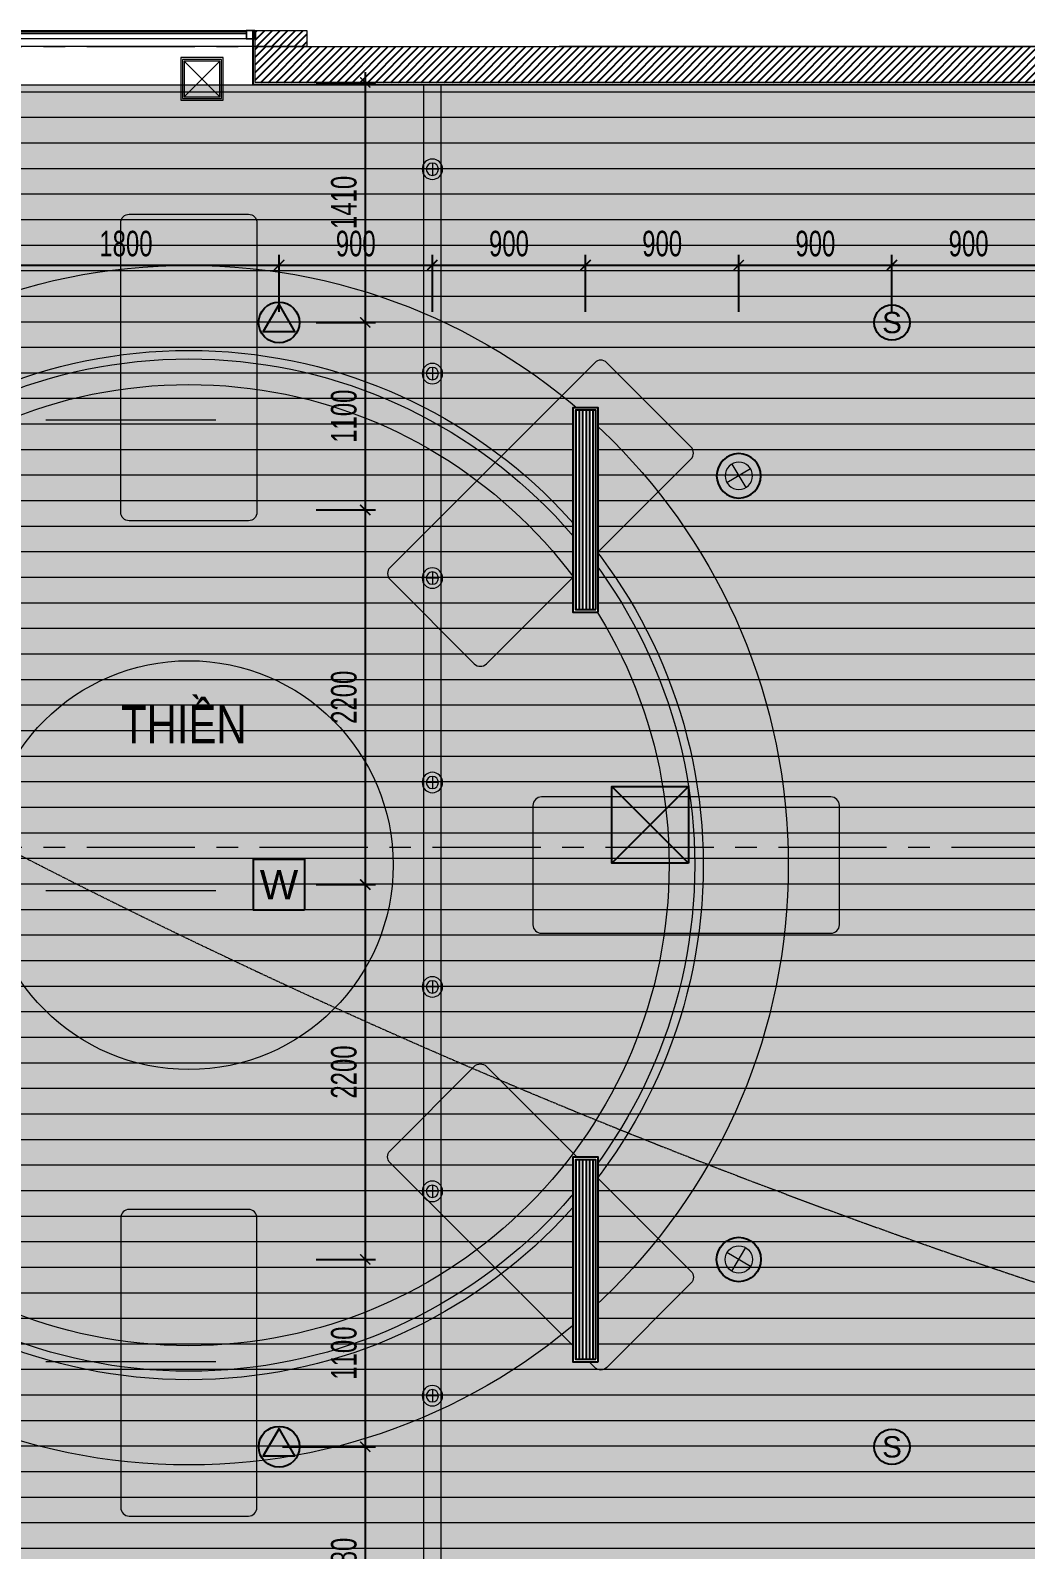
# Model space of a CAD drawing. Header units: millimetres. Extents: x -343543 to 400519, y -115663 to 104219.
# Drawn here: x -238660 to -232814, y -39423 to -30505 of the extents above; entities that cross this region are included whole.
import ezdxf
from ezdxf.enums import TextEntityAlignment as Align
from ezdxf.xclip import XClip

# ---------------------------------------------------------------- set-up
doc = ezdxf.new("R2010")
doc.units = ezdxf.units.MM
doc.header["$XCLIPFRAME"] = 0
for name, pattern in [('HIDDEN2', [0.1875, 0.125, -0.0625]), ('XREF MAT BANG TUONG XAY$0$01.Xref _MB T2-Mai$0$HIDDEN', [9.524999999999999, 6.35, -3.175]), ('XREF MAT BANG TUONG XAY$0$CENTER', [50.800000000000004, 31.75, -6.35, 6.35, -6.35])]:
    doc.linetypes.add(name, pattern=pattern)
doc.layers.get('0').update_dxf_attribs({"color": 231, "lineweight": 0})
doc.layers.get('DefPoints').update_dxf_attribs({"color": 191})
for name, color, linetype, lineweight in [('1-INNO-E-Emergency', 1, 'EME', 5), ('A-CLNG', 157, 'Continuous', 25), ('A-FLOR-PRTN', 161, 'Continuous', 9), ('A-OPEN', 20, 'Continuous', 9), ('A-PATT', 252, 'Continuous', 9), ('A-SYMBOLS', 10, 'Continuous', 13), ('E-EX', 3, 'Continuous', 25), ('fix lighting', 2, 'Continuous', 5), ('ID-lighting loose', 2, 'Continuous', 5), ('SME-E-LTG-DIM', 55, 'Continuous', 18), ('SME-MEP-XREF-ARCH', 8, 'Continuous', 5), ('XREF MAT BANG TUONG XAY$0$$1$A-TEXT', 8, 'Continuous', 25), ('XREF MAT BANG TUONG XAY$0$01.Xref _MB T2-Mai$0$$0$A-FNSH', 8, 'Continuous', 9), ('XREF MAT BANG TUONG XAY$0$01.Xref _MB T2-Mai$0$$0$A-GLAZ', 8, 'Continuous', 13), ('XREF MAT BANG TUONG XAY$0$01.Xref _MB T2-Mai$0$$0$A-LITE', 8, 'Continuous', 9), ('XREF MAT BANG TUONG XAY$0$01.Xref _MB T2-Mai$0$$0$A-TEXT', 8, 'Continuous', 25), ('XREF MAT BANG TUONG XAY$0$01.Xref _MB T2-Mai$0$A-HIDD', 8, 'XREF MAT BANG TUONG XAY$0$01.Xref _MB T2-Mai$0$HIDDEN', 9), ('XREF MAT BANG TUONG XAY$0$A-GRID', 8, 'XREF MAT BANG TUONG XAY$0$CENTER', 15), ('XREF MAT BANG TUONG XAY$0$A-WALL-INT', 8, 'Continuous', 9)]:
    doc.layers.add(name, color=color, linetype=linetype, lineweight=lineweight)
doc.layers.add('A-BaoChay', color=4, linetype='Continuous', lineweight=25, true_color=0x00ffff)
for name, color, linetype in [('A-TEXT', 255, 'Continuous'), ('AC - SAG', 160, 'Continuous'), ('EL - BLOCK - DATA', 2, 'Continuous'), ('EL - BLOCK - PA', 2, 'Continuous'), ('XREF MAT BANG TUONG XAY$0$A-FNSH', 8, 'Continuous'), ('XREF MAT BANG TUONG XAY$0$A-FURN', 8, 'Continuous'), ('XREF MAT BANG TUONG XAY$0$A-PATT', 8, 'Continuous')]:
    doc.layers.add(name, color=color, linetype=linetype)
doc.styles.add('ELV-TEXT', font='arial.ttf')
doc.styles.add('LHP', font='arial.ttf')
doc.styles.add('ROMANSssss', font='vntimeh.shx', dxfattribs={"width": 0.7})
doc.styles.add('SM-DIMTEXT', font='SME.shx', dxfattribs={"width": 0.7})
doc.styles.add('VTK_Arial', font='arial.ttf', dxfattribs={"width": 0.8})
doc.styles.add('XREF MAT BANG TUONG XAY$0$Arial', font='arial.ttf', dxfattribs={"width": 0.8})
doc.linetypes.add('EME', pattern='A,2463.214661,-165.6529,["E",ROMANSssss,S=300,R=360,X=0,Y=-153.361507],-321.423057,2528.257516', length=5478.548134000001)
doc.dimstyles.new('A-2.5-DIM1', dxfattribs={"dimtxt": 2, "dimasz": 1, "dimexe": 1, "dimexo": 0, "dimgap": 0.5, "dimtad": 1, "dimdec": 0, "dimzin": 12, "dimdsep": 46, "dimtxsty": 'VTK_Arial', "dimblk": 'ARCHTICK', "dimcen": 0, "dimdle": 1, "dimclrd": 256, "dimclre": 256, "dimclrt": 7, "dimadec": 1, "dimazin": 3, "dimtfac": 1, "dimtdec": 0, "dimtmove": 0, "dimatfit": 2, "dimfxl": 20, "dimtolj": 1, "dimtzin": 0, "dimlwd": -1, "dimlwe": -1, "dimarcsym": 0})
doc.dimstyles.new('SDIM-100', dxfattribs={"dimscale": 100, "dimtxt": 2, "dimasz": 0.6, "dimexe": 0.6, "dimexo": 0.2, "dimgap": 0.5, "dimtad": 1, "dimdec": 0, "dimzin": 12, "dimtxsty": 'SM-DIMTEXT', "dimblk": 'ARCHTICK', "dimblk1": 'ARCHTICK', "dimblk2": 'ARCHTICK', "dimcen": 0.12, "dimdle": 0.6, "dimclrd": 7, "dimclre": 8, "dimadec": 0, "dimazin": 3, "dimtfac": 2, "dimtix": 1, "dimtmove": 1, "dimatfit": 3, "dimfxl": 1, "dimtzin": 0, "dimarcsym": 1})

# ---------------------------------------------------------------- blocks, each defined once
blk = doc.blocks.new('XREF MAT BANG TUONG XAY$0$xref_IKIGAI_Cot')
at = {"layer": 'XREF MAT BANG TUONG XAY$0$A-GRID', "color": 8, "ltscale": 20}
for points in [[(-2907.525181142613, -30600), (42750.0013740146, -30600)], [(-2907.525181142613, -35300), (42750.0013740146, -35300)]]:
    blk.add_lwpolyline(points, dxfattribs=at)
blk = doc.blocks.new('XREF MAT BANG TUONG XAY$0$01.Xref _MB T2-Mai$0$$0$A$Cfb76151b')
at = {"color": 8}
for points in [[(0, -1.13686837721616e-13), (50, -1.13686837721616e-13), (50, 49.99999999999989), (0, 49.99999999999989)], [(2, 1.999999999999886), (48, 1.999999999999886), (48, 47.9999999999999), (2, 47.99999999999989)]]:
    blk.add_lwpolyline(points, close=True, dxfattribs=at)
blk = doc.blocks.new('XREF MAT BANG TUONG XAY$0$01.Xref _MB T2-Mai$0$$0$A$Cc763f58b')
at = {"layer": 'DefPoints', "color": 8}
blk.add_line((5.000000000000455, -49.99999999999955), (5.000000000000455, -4.547473508864641e-13), dxfattribs=at)
at = {"layer": 'XREF MAT BANG TUONG XAY$0$01.Xref _MB T2-Mai$0$$0$A-FNSH', "color": 8}
for centre, start, end in [((2.500000000000455, 2.306152546247773), 222.6903304465031, 317.3096695534952), ((2.500000000000455, -52.30615254624777), 42.69033044650487, 137.3096695534969)]:
    blk.add_arc(centre, 3.401226185740577, start, end, dxfattribs=at)
blk = doc.blocks.new('*U162')
at = {"layer": 'XREF MAT BANG TUONG XAY$0$01.Xref _MB T2-Mai$0$$0$A-GLAZ'}
for p, q in [((1556.673291543044, 20), (55.00000000000136, 20)), ((1556.673291543044, 9.999999999999998), (55.00000000000136, 10))]:
    blk.add_line(p, q, dxfattribs=at)
at = {"layer": 'XREF MAT BANG TUONG XAY$0$01.Xref _MB T2-Mai$0$$0$A-LITE', "color": 8}
blk.add_lwpolyline([(1556.673291543044, 50), (55.00000000000136, 50), (55.00000000000136, 0), (1556.673291543044, -9.857794304276653e-16)], close=True, dxfattribs=at)
at = {"layer": 'XREF MAT BANG TUONG XAY$0$01.Xref _MB T2-Mai$0$$0$A-FNSH', "color": 8, "rotation": 180}
blk.add_blockref('XREF MAT BANG TUONG XAY$0$01.Xref _MB T2-Mai$0$$0$A$Cc763f58b', (5.000000000001364, 0), dxfattribs=at)
at = {"layer": 'XREF MAT BANG TUONG XAY$0$01.Xref _MB T2-Mai$0$$0$A-FNSH', "color": 8, "xscale": -1, "rotation": 180}
blk.add_blockref('XREF MAT BANG TUONG XAY$0$01.Xref _MB T2-Mai$0$$0$A$Cc763f58b', (1606.673291543044, -9.857794304276653e-16), dxfattribs=at)
at = {"layer": 'XREF MAT BANG TUONG XAY$0$01.Xref _MB T2-Mai$0$$0$A-GLAZ', "color": 8}
blk.add_blockref('XREF MAT BANG TUONG XAY$0$01.Xref _MB T2-Mai$0$$0$A$Cfb76151b', (5.000000000001364, 0), dxfattribs=at)
at = {"layer": 'XREF MAT BANG TUONG XAY$0$01.Xref _MB T2-Mai$0$$0$A-GLAZ', "color": 8, "xscale": -1}
blk.add_blockref('XREF MAT BANG TUONG XAY$0$01.Xref _MB T2-Mai$0$$0$A$Cfb76151b', (1606.673291543044, -9.857794304276653e-16), dxfattribs=at)
blk = doc.blocks.new('*U262')
at = {"layer": 'XREF MAT BANG TUONG XAY$0$A-PATT'}
h = blk.add_hatch(dxfattribs=at)
h.set_pattern_fill('ANSI31', color=8, scale=10)
h.set_pattern_definition([(45, (41236.78963795229, -11293.56439682681), (-22.45064030267288, 22.45064030267288), [])])
h.paths.add_polyline_path([(-38.69831128977239, 47.5), (5751.301688710228, 47.5), (5751.301688710228, -162.5), (-38.69831128977239, -162.5)])
at = {"layer": 'XREF MAT BANG TUONG XAY$0$A-WALL-INT', "color": 8}
blk.add_lwpolyline([(-38.69831128977239, 47.5), (5751.301688710228, 47.5), (5751.301688710228, -162.5), (-38.69831128977239, -162.5)], close=True, dxfattribs=at)
blk = doc.blocks.new('*U254')
at = {"layer": 'XREF MAT BANG TUONG XAY$0$A-PATT'}
h = blk.add_hatch(dxfattribs=at)
h.set_pattern_fill('ANSI31', color=8, scale=10)
h.set_pattern_definition([(45, (35750.10410060985, -11178.56439682681), (-22.45064030267288, 22.45064030267288), [])])
h.paths.add_polyline_path([(-38.69831128977239, 47.5), (264.6161513677944, 47.5), (264.6161513677944, -47.5), (-38.69831128977239, -47.5)])
at = {"layer": 'XREF MAT BANG TUONG XAY$0$A-WALL-INT', "color": 8}
blk.add_lwpolyline([(-38.69831128977239, 47.5), (264.6161513677944, 47.5), (264.6161513677944, -47.5), (-38.69831128977239, -47.5)], close=True, dxfattribs=at)
blk = doc.blocks.new('XREF MAT BANG TUONG XAY$0$NNNN')
at = {"layer": 'XREF MAT BANG TUONG XAY$0$A-FURN', "color": 8, "xscale": -1, "rotation": 180}
for name, p in [('*U254', (5825.366740743324, 16805.22581771392)), ('*U262', (338.6812034008908, 16595.22876293755))]:
    blk.add_blockref(name, p, dxfattribs=at)
blk = doc.blocks.new('XREF MAT BANG NOI THAT')
at = {"color": 8}
for points in [[(25474.79164955483, -33383.91814724961), (24774.79164955481, -33383.91814724961, -0.414213562373095), (24724.79164955482, -33333.91814724959), (24724.79164955483, -31633.91814724959, -0.414213562373095), (24774.79164955483, -31583.91814724957), (25474.79164955483, -31583.91814724957, -0.414213562373095), (25524.79164955483, -31633.91814724958), (25524.79164955483, -33333.91814724959, -0.414213562373095)], [(26306.42493356742, -33728.39193240849), (26801.39968039801, -34223.36667923909, 0.414213562373095), (26872.11035851667, -34223.36667923908), (28074.1918865338, -33021.28515122193, 0.414213562373095), (28074.19188653382, -32950.57447310328), (27579.21713970323, -32455.59972627268, 0.414213562373095), (27508.50646158457, -32455.59972627269), (26306.42493356743, -33657.68125428983, 0.414213562373095)], [(27145.8734655569, -35054.99996325167), (27145.87346555689, -35754.99996325168, 0.414213562373095), (27195.8734655569, -35804.99996325168), (28895.87346555691, -35804.99996325167, 0.414213562373095), (28945.87346555692, -35754.99996325167), (28945.87346555693, -35054.99996325166, 0.414213562373095), (28895.87346555692, -35004.99996325167), (27195.87346555691, -35004.99996325167, 0.414213562373095)], [(26306.42493356742, -37081.60799409485), (26801.39968039801, -36586.63324726425, -0.414213562373095), (26872.11035851667, -36586.63324726426), (28074.1918865338, -37788.7147752814, -0.414213562373095), (28074.19188653382, -37859.42545340007), (27579.21713970323, -38354.40020023066, -0.414213562373095), (27508.50646158457, -38354.40020023064), (26306.42493356743, -37152.31867221351, -0.414213562373095)], [(25474.79164955483, -37426.08177925373), (24774.79164955481, -37426.08177925373, 0.414213562373095), (24724.79164955482, -37476.08177925375), (24724.79164955483, -39176.08177925375, 0.414213562373095), (24774.79164955483, -39226.08177925376), (25474.79164955483, -39226.08177925378, 0.414213562373095), (25524.79164955483, -39176.08177925376), (25524.79164955483, -37476.08177925375, 0.414213562373095)]]:
    blk.add_lwpolyline(points, format="xyb", close=True, dxfattribs=at)
at = {"color": 8, "ltscale": 300}
for radius in [3521.081816002101, 3021.081816002101, 2971.081816002101, 2821.081816002101, 1200]:
    blk.add_circle((25124.79164955483, -35404.99996325167), radius, dxfattribs=at)
blk = doc.blocks.new('01.Xref _MB T1')
at = {"layer": 'XREF MAT BANG TUONG XAY$0$01.Xref _MB T2-Mai$0$A-HIDD', "color": 8, "ltscale": 500}
blk.add_lwpolyline([(0.000109863918623887, -47000.00004985331), (39999.99072682712, -47000.00004985331), (39999.99072682712, -30600.00246064622), (0.000109863918623887, -30600.00246064622)], close=True, dxfattribs=at)
at = {"layer": 'XREF MAT BANG TUONG XAY$0$A-FNSH', "color": 8}
blk.add_lwpolyline([(31604.97181495409, -41745.00014494042), (31379.97179834096, -41745.00039413723), (31379.97179777695, -40315.0000101324), (31189.99021507309, -40315.00001013179), (31189.99021563711, -39785.00000791132), (31379.98019130998, -39785.00004169786), (31379.98091509144, -35715.00001075099), (31189.99022509416, -35715.00001075099), (31189.99022509417, -35285.00001075099), (31379.98014891004, -35285.00001075099), (31379.96932598679, -30914.9994888842), (31289.99245832638, -30914.9991808176), (31289.98296226177, -30824.99967373877), (25501.66726153954, -30824.99963923325), (25501.67699221773, -30504.99946538501)], dxfattribs=at)
at = {"color": 8}
ref = blk.add_blockref('XREF MAT BANG TUONG XAY$0$xref_IKIGAI_Cot', (-0.009273172880057245, -1.07509913505055e-05), dxfattribs=at)
XClip(ref).set_block_clipping_path([(-5181.149416777484, -58156.12518449636), (44638.32758750307, -24933.26505126614)])
at = {"layer": 'XREF MAT BANG TUONG XAY$0$01.Xref _MB T2-Mai$0$$0$A-TEXT', "color": 8, "xscale": -1, "rotation": 180}
blk.add_blockref('*U162', (23905.00370758745, -30504.9999215103), dxfattribs=at)
at = {"layer": 'XREF MAT BANG TUONG XAY$0$A-FURN', "color": 8, "xscale": -1}
blk.add_blockref('XREF MAT BANG TUONG XAY$0$NNNN', (31604.98349100647, -47357.72852602434), dxfattribs=at)
at = {"layer": 'XREF MAT BANG TUONG XAY$0$$1$A-TEXT', "color": 8, "style": 'XREF MAT BANG TUONG XAY$0$Arial', "width": 0.8}
blk.add_text('THIỀN', height=220, dxfattribs=at).set_placement((24726.35064869776, -34689.71986165139))
at = {"layer": 'A-PATT', "color": 8}
blk.add_blockref('XREF MAT BANG NOI THAT', (0, 0), dxfattribs=at)
blk = doc.blocks.new('_ArchTick')
at = {"color": 0, "linetype": 'ByBlock', "const_width": 0.15}
blk.add_lwpolyline([(-0.5, -0.5), (0.5, 0.5)], dxfattribs=at)
blk = doc.blocks.new('Spotlight SKU LS1 3W')
at = {"color": 0, "linetype": 'ByBlock'}
for p, q in [((36, 0), (-35.99999999998545, 0)), ((0, 36), (0, -36))]:
    blk.add_line(p, q, dxfattribs=at)
for radius, start, end in [(59.99999999999996, 90, 270), (36.00000000000003, 90, 270), (59.99999999999996, 270, 90), (36.00000000000004, 270, 90)]:
    blk.add_arc((0, 0), radius, start, end, dxfattribs=at)
blk = doc.blocks.new('dau bao khoi')
blk.add_circle((-5.820766091346741e-11, -2.328306436538696e-10), 104)
at = {"layer": 'A-TEXT', "ltscale": 5, "style": 'LHP'}
blk.add_text('S', height=125, dxfattribs=at).set_placement((-5.820766091346741e-11, -2.328306436538696e-10), align=Align.MIDDLE_CENTER)
blk = doc.blocks.new('C-SPEAKER')
at = {"color": 0, "ltscale": 3}
blk.add_lwpolyline([(-5.63506328035146e-05, 88.89594683020732), (-76.98009224252928, -44.43738650311843), (76.97997954137645, -44.43738650312207)], close=True, dxfattribs=at)
blk.add_circle((-5.635059642372653e-05, 0.007057941293169279), 100, dxfattribs=at)
blk = doc.blocks.new('WIFI')
at = {"color": 0, "ltscale": 20}
blk.add_lwpolyline([(-103.9230422570527, -103.9230741793326), (103.9230546518556, -103.9230741793326), (103.9230546518556, 103.9230227295775), (-103.9230422570527, 103.9230227295775)], close=True, dxfattribs=at)
at = {"color": 0, "ltscale": 20, "style": 'ELV-TEXT'}
blk.add_text('W', height=118.7691982336608, dxfattribs=at).set_placement((2.517097527743317e-06, -1.044826422003098e-05), align=Align.MIDDLE_CENTER)
blk = doc.blocks.new('Den downligh su co')
at = {"layer": '1-INNO-E-Emergency'}
h = blk.add_hatch(color=1, dxfattribs=at)
h.dxf.hatch_style = 1
h.paths.add_polyline_path([(-51.26524163608701, 51.2652416361384), (0, 6.048139766789973e-11), (51.26524163605427, 51.2652416359947, 0.4142135623730951)])
h.paths.add_polyline_path([(0, 6.048139766789973e-11), (-51.26524163597423, -51.2652416358892, 0.4142135623730951), (51.26524163595604, -51.26524163603472)])
at = {"layer": '1-INNO-E-Emergency', "color": 1}
for points in [[(-51.26524163608701, 51.2652416361384), (51.26524163595604, -51.26524163603472)], [(-51.26524163597423, -51.2652416358892), (51.26524163605427, 51.2652416359947)]]:
    blk.add_lwpolyline(points, dxfattribs=at)
blk.add_circle((0, 6.048139766789973e-11), 72.50000000000001, dxfattribs=at)
at = {"layer": 'DefPoints', "ltscale": 5}
blk.add_circle((-1.818989403545856e-11, -1.227817847393453e-11), 117.174504947074, dxfattribs=at)
blk = doc.blocks.new('Exit su co T2')
at = {"layer": '1-INNO-E-Emergency'}
for p, xscale, yscale, zscale, rotation in [((28355.01652198541, 16880.00532103566), -1.112275862068966, 1.112275862068966, 1.112275862068966, 75.7726182171235), ((28355.01584010596, 12279.990183537), 1.112275862068967, 1.112275862068967, 1.112275862068967, 104.2273817828765)]:
    blk.add_blockref('Den downligh su co', p, dxfattribs=dict(at, xscale=xscale, yscale=yscale, zscale=zscale, rotation=rotation))
blk = doc.blocks.new('LT6')
blk.add_lwpolyline([(-105, -105), (105, -105), (105, 105), (-105, 105)], close=True)
blk.add_lwpolyline([(-105, 105), (105, -105), (105, 105), (-105, -105)])
at = {"layer": 'A-PATT'}
for points in [[(-125, -125), (125, -125), (125, 125), (-125, 125)], [(-115, -115), (115, -115), (115, 115), (-115, 115)]]:
    blk.add_lwpolyline(points, close=True, dxfattribs=at)
blk = doc.blocks.new('DenSanTuongT2Ikigai')
at = {"layer": 'fix lighting'}
blk.add_blockref('LT6', (25201.67653471242, 19210.001027808), dxfattribs=at)
blk = doc.blocks.new('A$C9c5a61fb')
blk.add_wipeout([(74.9999999999709, 600), (-75.0000000000008, 600), (-75.0000000000008, -600), (74.9999999999709, -600)]).dxf.layer = 'DefPoints'
at = {"linetype": 'Continuous'}
h = blk.add_hatch(dxfattribs=at)
h.set_pattern_fill('_USER', color=8, scale=20, angle=89.99999999999999, style=0, pattern_type=0)
h.set_pattern_definition([(90, (-62114.14206358278, -4511.656571222586), (-20, 1.224646799147353e-15), [])])
h.paths.add_polyline_path([(60, 585), (60, -585), (-60, -585), (-60, 585)])
at = {"color": 8, "linetype": 'Continuous'}
blk.add_lwpolyline([(75, 600), (75, -600), (-75, -600), (-75, 600)], close=True, dxfattribs=at)
at = {"linetype": 'Continuous'}
blk.add_lwpolyline([(60, 585), (60, -585), (-60, -585), (-60, 585)], close=True, dxfattribs=at)
blk = doc.blocks.new('A$C45b79527')
at = {"layer": 'A-OPEN', "color": 8, "linetype": 'HIDDEN2', "ltscale": 30}
blk.add_lwpolyline([(11394.99083201996, 3566.129364191387, -0.06991395979884699), (678.9674927575979, 8468.844945332501), (-678.9674927575943, 8468.844945332501, -0.06991390685003376), (-11394.98227861225, 3566.131911823861)], format="xyb", dxfattribs=at)
blk = doc.blocks.new('*D1442')
at = {"layer": 'DefPoints', "color": 0, "transparency": 16777216}
for p in [(-237198.6745147468, -31882.38092374473), (-238999.0377472793, -32176.69950044711), (-237198.6745147468, -32176.69950044711)]:
    blk.add_point(p, dxfattribs=at)
at = {"layer": 'SME-E-LTG-DIM', "color": 8, "lineweight": -2, "transparency": 16777216}
for p, q in [((-238999.0377472793, -32156.69950044711), (-238999.0377472793, -31822.38092374473)), ((-237198.6745147468, -32156.69950044711), (-237198.6745147468, -31822.38092374473))]:
    blk.add_line(p, q, dxfattribs=at)
at = {"layer": 'SME-E-LTG-DIM', "color": 7, "lineweight": -2, "transparency": 16777216}
blk.add_line((-239059.0377472793, -31882.38092374473), (-237138.6745147468, -31882.38092374473), dxfattribs=at)
at = {"layer": 'SME-E-LTG-DIM', "color": 7, "lineweight": -2, "transparency": 16777216, "xscale": 60, "yscale": 60, "zscale": 60, "rotation": 180}
blk.add_blockref('_ArchTick', (-238999.0377472793, -31882.38092374473), dxfattribs=at)
at = {"layer": 'SME-E-LTG-DIM', "color": 7, "lineweight": -2, "transparency": 16777216, "xscale": 60, "yscale": 60, "zscale": 60}
blk.add_blockref('_ArchTick', (-237198.6745147468, -31882.38092374473), dxfattribs=at)
at = {"layer": 'SME-E-LTG-DIM', "color": 0, "transparency": 16777216, "insert": (-238098.856131013, -31757.38092374473), "char_height": 150, "attachment_point": 5, "style": 'SM-DIMTEXT'}
blk.add_mtext('1800', dxfattribs=at)
blk = doc.blocks.new('*D1443')
at = {"layer": 'DefPoints', "color": 0, "transparency": 16777216}
for p in [(-236299.029397605, -31882.38092374473), (-237198.6745147468, -32176.69950044711), (-236299.029397605, -32176.69950044711)]:
    blk.add_point(p, dxfattribs=at)
at = {"layer": 'SME-E-LTG-DIM', "color": 8, "lineweight": -2, "transparency": 16777216}
for p, q in [((-237198.6745147468, -32156.69950044711), (-237198.6745147468, -31822.38092374473)), ((-236299.029397605, -32156.69950044711), (-236299.029397605, -31822.38092374473))]:
    blk.add_line(p, q, dxfattribs=at)
at = {"layer": 'SME-E-LTG-DIM', "color": 7, "lineweight": -2, "transparency": 16777216}
blk.add_line((-237258.6745147468, -31882.38092374473), (-236239.029397605, -31882.38092374473), dxfattribs=at)
at = {"layer": 'SME-E-LTG-DIM', "color": 7, "lineweight": -2, "transparency": 16777216, "xscale": 60, "yscale": 60, "zscale": 60, "rotation": 180}
blk.add_blockref('_ArchTick', (-237198.6745147468, -31882.38092374473), dxfattribs=at)
at = {"layer": 'SME-E-LTG-DIM', "color": 7, "lineweight": -2, "transparency": 16777216, "xscale": 60, "yscale": 60, "zscale": 60}
blk.add_blockref('_ArchTick', (-236299.029397605, -31882.38092374473), dxfattribs=at)
at = {"layer": 'SME-E-LTG-DIM', "color": 0, "transparency": 16777216, "insert": (-236748.8519561759, -31757.38092374473), "char_height": 150, "attachment_point": 5, "style": 'SM-DIMTEXT'}
blk.add_mtext('900', dxfattribs=at)
blk = doc.blocks.new('*D1444')
at = {"layer": 'DefPoints', "color": 0, "transparency": 16777216}
for p in [(-235399.0377472793, -31882.38092374473), (-236299.029397605, -32176.69950044711), (-235399.0377472793, -32176.69950044711)]:
    blk.add_point(p, dxfattribs=at)
at = {"layer": 'SME-E-LTG-DIM', "color": 8, "lineweight": -2, "transparency": 16777216}
for p, q in [((-236299.029397605, -32156.69950044711), (-236299.029397605, -31822.38092374473)), ((-235399.0377472793, -32156.69950044711), (-235399.0377472793, -31822.38092374473))]:
    blk.add_line(p, q, dxfattribs=at)
at = {"layer": 'SME-E-LTG-DIM', "color": 7, "lineweight": -2, "transparency": 16777216}
blk.add_line((-236359.029397605, -31882.38092374473), (-235339.0377472793, -31882.38092374473), dxfattribs=at)
at = {"layer": 'SME-E-LTG-DIM', "color": 7, "lineweight": -2, "transparency": 16777216, "xscale": 60, "yscale": 60, "zscale": 60, "rotation": 180}
blk.add_blockref('_ArchTick', (-236299.029397605, -31882.38092374473), dxfattribs=at)
at = {"layer": 'SME-E-LTG-DIM', "color": 7, "lineweight": -2, "transparency": 16777216, "xscale": 60, "yscale": 60, "zscale": 60}
blk.add_blockref('_ArchTick', (-235399.0377472793, -31882.38092374473), dxfattribs=at)
at = {"layer": 'SME-E-LTG-DIM', "color": 0, "transparency": 16777216, "insert": (-235849.0335724422, -31757.38092374473), "char_height": 150, "attachment_point": 5, "style": 'SM-DIMTEXT'}
blk.add_mtext('900', dxfattribs=at)
blk = doc.blocks.new('*D1445')
at = {"layer": 'DefPoints', "color": 0, "transparency": 16777216}
for p in [(-234499.0174529587, -31882.38092374473), (-235399.0377472793, -32176.69950044711), (-234499.0174529587, -32176.69950044711)]:
    blk.add_point(p, dxfattribs=at)
at = {"layer": 'SME-E-LTG-DIM', "color": 8, "lineweight": -2, "transparency": 16777216}
for p, q in [((-235399.0377472793, -32156.69950044711), (-235399.0377472793, -31822.38092374473)), ((-234499.0174529587, -32156.69950044711), (-234499.0174529587, -31822.38092374473))]:
    blk.add_line(p, q, dxfattribs=at)
at = {"layer": 'SME-E-LTG-DIM', "color": 7, "lineweight": -2, "transparency": 16777216}
blk.add_line((-235459.0377472793, -31882.38092374473), (-234439.0174529587, -31882.38092374473), dxfattribs=at)
at = {"layer": 'SME-E-LTG-DIM', "color": 7, "lineweight": -2, "transparency": 16777216, "xscale": 60, "yscale": 60, "zscale": 60, "rotation": 180}
blk.add_blockref('_ArchTick', (-235399.0377472793, -31882.38092374473), dxfattribs=at)
at = {"layer": 'SME-E-LTG-DIM', "color": 7, "lineweight": -2, "transparency": 16777216, "xscale": 60, "yscale": 60, "zscale": 60}
blk.add_blockref('_ArchTick', (-234499.0174529587, -31882.38092374473), dxfattribs=at)
at = {"layer": 'SME-E-LTG-DIM', "color": 0, "transparency": 16777216, "insert": (-234949.027600119, -31757.38092374473), "char_height": 150, "attachment_point": 5, "style": 'SM-DIMTEXT'}
blk.add_mtext('900', dxfattribs=at)
blk = doc.blocks.new('*D1446')
at = {"layer": 'DefPoints', "color": 0, "transparency": 16777216}
for p in [(-233599.0377472794, -31882.38092374473), (-234499.0174529587, -32176.69950044711), (-233599.0377472794, -32176.69950044711)]:
    blk.add_point(p, dxfattribs=at)
at = {"layer": 'SME-E-LTG-DIM', "color": 8, "lineweight": -2, "transparency": 16777216}
for p, q in [((-234499.0174529587, -32156.69950044711), (-234499.0174529587, -31822.38092374473)), ((-233599.0377472794, -32156.69950044711), (-233599.0377472794, -31822.38092374473))]:
    blk.add_line(p, q, dxfattribs=at)
at = {"layer": 'SME-E-LTG-DIM', "color": 7, "lineweight": -2, "transparency": 16777216}
blk.add_line((-234559.0174529587, -31882.38092374473), (-233539.0377472794, -31882.38092374473), dxfattribs=at)
at = {"layer": 'SME-E-LTG-DIM', "color": 7, "lineweight": -2, "transparency": 16777216, "xscale": 60, "yscale": 60, "zscale": 60, "rotation": 180}
blk.add_blockref('_ArchTick', (-234499.0174529587, -31882.38092374473), dxfattribs=at)
at = {"layer": 'SME-E-LTG-DIM', "color": 7, "lineweight": -2, "transparency": 16777216, "xscale": 60, "yscale": 60, "zscale": 60}
blk.add_blockref('_ArchTick', (-233599.0377472794, -31882.38092374473), dxfattribs=at)
at = {"layer": 'SME-E-LTG-DIM', "color": 0, "transparency": 16777216, "insert": (-234049.0276001191, -31757.38092374473), "char_height": 150, "attachment_point": 5, "style": 'SM-DIMTEXT'}
blk.add_mtext('900', dxfattribs=at)
blk = doc.blocks.new('*D1447')
at = {"layer": 'DefPoints', "color": 0, "transparency": 16777216}
for p in [(-232699.0377472793, -31882.38092374473), (-233599.0377472794, -32176.69950044711), (-232699.0377472793, -32176.69950044711)]:
    blk.add_point(p, dxfattribs=at)
at = {"layer": 'SME-E-LTG-DIM', "color": 8, "lineweight": -2, "transparency": 16777216}
for p, q in [((-233599.0377472794, -32156.69950044711), (-233599.0377472794, -31822.38092374473)), ((-232699.0377472793, -32156.69950044711), (-232699.0377472793, -31822.38092374473))]:
    blk.add_line(p, q, dxfattribs=at)
at = {"layer": 'SME-E-LTG-DIM', "color": 7, "lineweight": -2, "transparency": 16777216}
blk.add_line((-233659.0377472794, -31882.38092374473), (-232639.0377472793, -31882.38092374473), dxfattribs=at)
at = {"layer": 'SME-E-LTG-DIM', "color": 7, "lineweight": -2, "transparency": 16777216, "xscale": 60, "yscale": 60, "zscale": 60, "rotation": 180}
blk.add_blockref('_ArchTick', (-233599.0377472794, -31882.38092374473), dxfattribs=at)
at = {"layer": 'SME-E-LTG-DIM', "color": 7, "lineweight": -2, "transparency": 16777216, "xscale": 60, "yscale": 60, "zscale": 60}
blk.add_blockref('_ArchTick', (-232699.0377472793, -31882.38092374473), dxfattribs=at)
at = {"layer": 'SME-E-LTG-DIM', "color": 0, "transparency": 16777216, "insert": (-233149.0377472793, -31757.38092374473), "char_height": 150, "attachment_point": 5, "style": 'SM-DIMTEXT'}
blk.add_mtext('900', dxfattribs=at)
blk = doc.blocks.new('*D1468')
at = {"layer": 'DefPoints', "color": 0, "transparency": 16777216}
for p in [(-237001.6305854439, -30809.99976308678), (-237001.6305854439, -32219.56355436102), (-236693.3211721141, -32219.56355436102)]:
    blk.add_point(p, dxfattribs=at)
at = {"layer": 'SME-E-LTG-DIM', "color": 7, "lineweight": -2, "transparency": 16777216}
blk.add_line((-236693.3211721141, -30749.99976308678), (-236693.3211721141, -32279.56355436102), dxfattribs=at)
at = {"layer": 'SME-E-LTG-DIM', "color": 8, "lineweight": -2, "transparency": 16777216}
for p, q in [((-236981.6305854439, -30809.99976308678), (-236633.3211721141, -30809.99976308678)), ((-236981.6305854439, -32219.56355436102), (-236633.3211721141, -32219.56355436102))]:
    blk.add_line(p, q, dxfattribs=at)
at = {"layer": 'SME-E-LTG-DIM', "color": 7, "lineweight": -2, "transparency": 16777216, "xscale": 60, "yscale": 60, "zscale": 60}
for p, rotation in [((-236693.3211721141, -30809.99976308678), 90), ((-236693.3211721141, -32219.56355436102), 270)]:
    blk.add_blockref('_ArchTick', p, dxfattribs=dict(at, rotation=rotation))
at = {"layer": 'SME-E-LTG-DIM', "color": 0, "transparency": 16777216, "insert": (-236818.321172114, -31514.78165872383), "char_height": 150, "attachment_point": 5, "rotation": 90, "style": 'SM-DIMTEXT'}
blk.add_mtext('1410', dxfattribs=at)
blk = doc.blocks.new('*D1469')
at = {"layer": 'DefPoints', "color": 0, "transparency": 16777216}
for p in [(-237001.6305854439, -32219.56355436102), (-237001.6305854439, -33320.009827214), (-236693.3211721141, -33320.009827214)]:
    blk.add_point(p, dxfattribs=at)
at = {"layer": 'SME-E-LTG-DIM', "color": 7, "lineweight": -2, "transparency": 16777216}
blk.add_line((-236693.3211721141, -32159.56355436102), (-236693.3211721141, -33380.009827214), dxfattribs=at)
at = {"layer": 'SME-E-LTG-DIM', "color": 8, "lineweight": -2, "transparency": 16777216}
for p, q in [((-236981.6305854439, -32219.56355436102), (-236633.3211721141, -32219.56355436102)), ((-236981.6305854439, -33320.009827214), (-236633.3211721141, -33320.009827214))]:
    blk.add_line(p, q, dxfattribs=at)
at = {"layer": 'SME-E-LTG-DIM', "color": 7, "lineweight": -2, "transparency": 16777216, "xscale": 60, "yscale": 60, "zscale": 60}
for p, rotation in [((-236693.3211721141, -32219.56355436102), 90), ((-236693.3211721141, -33320.009827214), 270)]:
    blk.add_blockref('_ArchTick', p, dxfattribs=dict(at, rotation=rotation))
at = {"layer": 'SME-E-LTG-DIM', "color": 0, "transparency": 16777216, "insert": (-236818.321172114, -32769.78669078744), "char_height": 150, "attachment_point": 5, "rotation": 90, "style": 'SM-DIMTEXT'}
blk.add_mtext('1100', dxfattribs=at)
blk = doc.blocks.new('*D1470')
at = {"layer": 'DefPoints', "color": 0, "transparency": 16777216}
for p in [(-237001.6305854439, -33320.009827214), (-237001.6305854439, -35519.5604379109), (-236693.3211721141, -35519.5604379109)]:
    blk.add_point(p, dxfattribs=at)
at = {"layer": 'SME-E-LTG-DIM', "color": 7, "lineweight": -2, "transparency": 16777216}
blk.add_line((-236693.3211721141, -33260.009827214), (-236693.3211721141, -35579.5604379109), dxfattribs=at)
at = {"layer": 'SME-E-LTG-DIM', "color": 8, "lineweight": -2, "transparency": 16777216}
for p, q in [((-236981.6305854439, -33320.009827214), (-236633.3211721141, -33320.009827214)), ((-236981.6305854439, -35519.5604379109), (-236633.3211721141, -35519.5604379109))]:
    blk.add_line(p, q, dxfattribs=at)
at = {"layer": 'SME-E-LTG-DIM', "color": 7, "lineweight": -2, "transparency": 16777216, "xscale": 60, "yscale": 60, "zscale": 60}
for p, rotation in [((-236693.3211721141, -33320.009827214), 90), ((-236693.3211721141, -35519.5604379109), 270)]:
    blk.add_blockref('_ArchTick', p, dxfattribs=dict(at, rotation=rotation))
at = {"layer": 'SME-E-LTG-DIM', "color": 0, "transparency": 16777216, "insert": (-236818.321172114, -34419.78513256238), "char_height": 150, "attachment_point": 5, "rotation": 90, "style": 'SM-DIMTEXT'}
blk.add_mtext('2200', dxfattribs=at)
blk = doc.blocks.new('*D1471')
at = {"layer": 'DefPoints', "color": 0, "transparency": 16777216}
for p in [(-237001.6305854439, -35519.5604379109), (-237001.6305854439, -37720.009827214), (-236693.321172114, -37720.009827214)]:
    blk.add_point(p, dxfattribs=at)
at = {"layer": 'SME-E-LTG-DIM', "color": 7, "lineweight": -2, "transparency": 16777216}
blk.add_line((-236693.321172114, -35459.5604379109), (-236693.321172114, -37780.009827214), dxfattribs=at)
at = {"layer": 'SME-E-LTG-DIM', "color": 8, "lineweight": -2, "transparency": 16777216}
for p, q in [((-236981.6305854439, -35519.5604379109), (-236633.321172114, -35519.5604379109)), ((-236981.6305854439, -37720.009827214), (-236633.321172114, -37720.009827214))]:
    blk.add_line(p, q, dxfattribs=at)
at = {"layer": 'SME-E-LTG-DIM', "color": 7, "lineweight": -2, "transparency": 16777216, "xscale": 60, "yscale": 60, "zscale": 60}
for p, rotation in [((-236693.321172114, -35519.5604379109), 90), ((-236693.321172114, -37720.009827214), 270)]:
    blk.add_blockref('_ArchTick', p, dxfattribs=dict(at, rotation=rotation))
at = {"layer": 'SME-E-LTG-DIM', "color": 0, "transparency": 16777216, "insert": (-236818.321172114, -36619.78513256238), "char_height": 150, "attachment_point": 5, "rotation": 90, "style": 'SM-DIMTEXT'}
blk.add_mtext('2200', dxfattribs=at)
blk = doc.blocks.new('*D1472')
at = {"layer": 'DefPoints', "color": 0, "transparency": 16777216}
for p in [(-237001.6305854439, -37720.009827214), (-237001.6305854439, -38819.56353457965), (-236693.321172114, -38819.56353457965)]:
    blk.add_point(p, dxfattribs=at)
at = {"layer": 'SME-E-LTG-DIM', "color": 8, "lineweight": -2, "transparency": 16777216}
for p, q in [((-236981.6305854439, -37720.009827214), (-236633.321172114, -37720.009827214)), ((-236981.6305854439, -38819.56353457965), (-236633.321172114, -38819.56353457965))]:
    blk.add_line(p, q, dxfattribs=at)
at = {"layer": 'SME-E-LTG-DIM', "color": 7, "lineweight": -2, "transparency": 16777216}
blk.add_line((-236693.321172114, -37660.009827214), (-236693.321172114, -38879.56353457965), dxfattribs=at)
at = {"layer": 'SME-E-LTG-DIM', "color": 7, "lineweight": -2, "transparency": 16777216, "xscale": 60, "yscale": 60, "zscale": 60}
for p, rotation in [((-236693.321172114, -37720.009827214), 90), ((-236693.321172114, -38819.56353457965), 270)]:
    blk.add_blockref('_ArchTick', p, dxfattribs=dict(at, rotation=rotation))
at = {"layer": 'SME-E-LTG-DIM', "color": 0, "transparency": 16777216, "insert": (-236818.321172114, -38269.78668089675), "char_height": 150, "attachment_point": 5, "rotation": 90, "style": 'SM-DIMTEXT'}
blk.add_mtext('1100', dxfattribs=at)
blk = doc.blocks.new('*D1473')
at = {"layer": 'DefPoints', "color": 0, "transparency": 16777216}
for p in [(-237199.1635217821, -38819.56353457965), (-236693.321172114, -40200.00001061585), (-236464.032573385, -40200.00001061585)]:
    blk.add_point(p, dxfattribs=at)
at = {"layer": 'SME-E-LTG-DIM', "color": 7, "lineweight": -2, "transparency": 16777216}
blk.add_line((-236693.321172114, -38759.56353457965), (-236693.321172114, -40260.00001061585), dxfattribs=at)
at = {"layer": 'SME-E-LTG-DIM', "color": 8, "lineweight": -2, "transparency": 16777216}
for p, q in [((-237179.1635217821, -38819.56353457965), (-236633.321172114, -38819.56353457965)), ((-236484.032573385, -40200.00001061585), (-236753.321172114, -40200.00001061585))]:
    blk.add_line(p, q, dxfattribs=at)
at = {"layer": 'SME-E-LTG-DIM', "color": 7, "lineweight": -2, "transparency": 16777216, "xscale": 60, "yscale": 60, "zscale": 60}
for p, rotation in [((-236693.321172114, -38819.56353457965), 90), ((-236693.321172114, -40200.00001061585), 270)]:
    blk.add_blockref('_ArchTick', p, dxfattribs=dict(at, rotation=rotation))
at = {"layer": 'SME-E-LTG-DIM', "color": 0, "transparency": 16777216, "insert": (-236818.321172114, -39509.78177259768), "char_height": 150, "attachment_point": 5, "rotation": 90, "style": 'SM-DIMTEXT'}
blk.add_mtext('1380', dxfattribs=at)
blk = doc.blocks.new('A$C27823762')
at = {"color": 10}
blk.add_lwpolyline([(-225, -225), (225, -225), (225, 225), (-225, 225)], close=True, dxfattribs=at)
blk.add_lwpolyline([(-225, 225), (225, -225), (225, 225), (-225, -225)], dxfattribs=at)
blk = doc.blocks.new('TanTang2Ikigai')
at = {"layer": 'A-PATT'}
h = blk.add_hatch(dxfattribs=at)
h.set_pattern_fill('_USER', color=256, scale=150, pattern_type=0)
h.set_pattern_definition([(0, (8810.000009742613, 9784.999996961255), (0, 150), [])])
h.paths.add_polyline_path([(19879.99975337857, 19175.000092535), (16409.99954162058, 19175.00009405346), (16409.9995415812, 19085.00021051546), (16079.99950443911, 19085.00102780714), (16079.99972728922, 19174.98180741461), (8710.007263118507, 19175.00006024143), (8709.99776704776, 19085.00021051938), (8620.020898092695, 19085.0004333598), (8620.010075169661, 14715), (8810.000000285627, 14715), (8810.000000285625, 14285), (8620.010037891268, 14285), (8620.010034083889, 10215.00000017218), (8810.009282919229, 10215.00032366193), (8810.000009752894, 9785.00032045762), (9895.009661624088, 9785.000272654623), (9895.009661624088, -2.918847409411683), (16080.00005637697, -2.918847409411683), (16080.00005637697, 415.0024391418556), (16510.00881476155, 415.0024391418556), (16510.00880951956, 0.0006097426594351418), (20000.15065975596, 0.0001263918820768595), (20180.22286785294, 9220.000000171407), (20180.22286785294, 9784.998780686277), (19879.99974640767, 9784.998822617337)])
h.paths.add_polyline_path([(16080.00005637697, 10215.00000017218), (16510.00005637697, 10215.00000017218), (16510.00005637697, 9685.000000172178), (16080.00005637697, 9685.000000172178)], flags=16)
h.paths.add_polyline_path([(31379.99137341086, 14285), (31190.0014110165, 14285), (31190.00141101649, 14715), (31379.99133613246, 14715), (31379.98051320943, 19085.0004333598), (31290.00364425436, 19085.00021051938), (31289.99414818362, 19175.00006024143), (23920.00168401291, 19174.98180741461), (23920.00190686301, 19085.00102780714), (23590.00186972092, 19085.00021051546), (23590.00186968154, 19175.00009405346), (20120.00165792356, 19175.000092535), (20120.00166489445, 9784.998822617337), (20180.22286785294, 9784.998780686277), (20180.22286785294, 9220.000000171407), (20000.07568270351, 0.00067302420939086), (23490.08622980268, 0.001892509528261144), (23490.01125275023, 415.0024391418556), (23920.00135492515, 415.0024391418556), (23920.00135492515, 0.002439141855575144), (30104.99174967804, 0.002439141855575144), (30104.99174967804, 9785.000272654623), (31190.00140154923, 9785.00032045762), (31189.9921283829, 10215.00032366193), (31379.99137721824, 10215.00000017218)])
h.paths.add_polyline_path([(23920.00135492516, 10215.00000017218), (23920.00135492516, 9685.000000172178), (23490.00135492516, 9685.000000172178), (23490.00135492516, 10215.00000017218)], flags=16)
h = blk.add_hatch(dxfattribs=at)
h.set_pattern_fill('AR-SAND', color=256, scale=5, angle=45)
h.set_pattern_definition([(82.50000000000001, (0.00927317286550533, 50000.00001075099), (-178.6906743565247, 167.3767445615145), [0, -193.0399999999998, 0, -215.8999999999998, 0, -206.3749999999998]), (52.49999999999999, (0.00927317286550533, 50000.00001075099), (-94.50546386424506, 412.3664256723672), [0, -104.14, 0, -173.99, 0, -66.67500000000001]), (12.5, (-110.4478771162851, 49889.54286046184), (279.149912916269, 280.1661559482861), [0, -63.5, 0, -228.6, 0, -298.45]), (2.499999999999997, (-110.4478771162851, 49889.54286046184), (191.1405545806998, 348.7753907812054), [0, -31.75, 0, -149.86, 0, -171.45])])
h.paths.add_polyline_path([(9895.009661624088, 9785.000272654623), (9895.009661624077, 0.002439141855575144), (16080.00005637696, 0), (16080.00005637697, 415.0024391418556), (16510.00881476155, 415.0024391418556), (16510.00881476155, 0.0006097426594351418), (20000.00070565106, -0.0006097426594351418), (20000.00070565106, 9784.998780686277), (19879.99974640767, 9784.998822617337), (19879.99975337857, 19175.000092535), (16409.99954162058, 19175.00009405346), (16409.9995415812, 19085.00021051546), (16079.99950443911, 19085.00102780714), (16079.99972728922, 19174.98180741461), (8710.007263118507, 19175.00006024143), (8709.99776704776, 19085.00021051938), (8620.020898092695, 19085.0004333598), (8620.010075169661, 14715), (8810.000000285627, 14715), (8810.000000285625, 14285), (8620.010037891267, 14285), (8620.01003408389, 10215.00000017218), (8810.009282919229, 10215.00032366193), (8810.000009752892, 9785.00032045762)])
h.paths.add_polyline_path([(30104.99174967804, 9785.000272654623), (30104.99174967804, 0), (23920.00135492515, 0), (23920.00135492515, 415.0024391418556), (23490.01125275023, 415.0024391418556), (23490.01125275023, 0.002439141855575144), (20000.15065975596, 0.0001263918820768595), (20000.00070565106, 9220.000000171407), (20000.00070565106, 9784.998780686277), (20120.00166489445, 9784.998822617337), (20120.00165792356, 19175.000092535), (23590.00186968154, 19175.00009405346), (23590.00186972092, 19085.00021051546), (23920.00190686301, 19085.00102780714), (23920.00168401291, 19174.98180741461), (31289.99414818362, 19175.00006024143), (31290.00364425436, 19085.00021051938), (31379.98051320943, 19085.0004333598), (31379.99133613246, 14715), (31190.0014110165, 14715), (31190.0014110165, 14285), (31379.99137341086, 14285), (31379.99137721823, 10215.00000017218), (31189.9921283829, 10215.00032366193), (31190.00140154923, 9785.00032045762)])
h.paths.add_polyline_path([(16510.00005637697, 10215.00000017218), (16080.00005637697, 10215.00000017218), (16080.00005637697, 9685.000000172178), (16510.00005637697, 9685.000000172178)], flags=16)
h.paths.add_polyline_path([(23490.00135492516, 10215.00000017218), (23920.00135492516, 10215.00000017218), (23920.00135492516, 9685.000000172178), (23490.00135492516, 9685.000000172178)], flags=16)
at = {"layer": 'SME-MEP-XREF-ARCH'}
blk.add_lwpolyline([(20000.15065975596, 0.0001263918820768595), (20000.00070565106, 9220.000000171407), (20000.00070565106, 9784.998780686277), (20120.00166489445, 9784.998822617337), (20120.00165792356, 19175.000092535), (23590.00186968154, 19175.00009405346), (23590.00186972092, 19085.00021051546), (23920.00190686301, 19085.00102780714), (23920.00168401291, 19174.98180741461), (31289.99414818362, 19175.00006024143)], dxfattribs=at)
blk.add_lwpolyline([(26504.99411558579, 19174.97921976609), (26604.99411558579, 19174.97921976609), (26604.9697578628, 0.002439141855575144), (26504.9697578628, 0.002439141855575144)], close=True, dxfattribs=at)
at = {"layer": 'A-BaoChay', "color": 1}
for p in [(29254.99622766478, 17779.99018353697), (29254.99622766472, 11179.99018353721)]:
    blk.add_blockref('dau bao khoi', p, dxfattribs=at)
at = {"layer": 'EL - BLOCK - DATA', "xscale": -1.443375672969598, "yscale": 1.443375672969599, "zscale": 1.443375672969599, "rotation": 0.00443602125368869}
blk.add_blockref('WIFI', (25654.61497197147, 14480.42799649496), dxfattribs=at)
at = {"layer": 'EL - BLOCK - PA', "linetype": 'ByBlock', "xscale": 1.2, "yscale": 1.2, "zscale": 1.2, "rotation": 359.646004643907}
for p in [(25654.35947548906, 17780.42798660427), (25654.87046845388, 11180.42800638563)]:
    blk.add_blockref('C-SPEAKER', p, dxfattribs=at)
at = {"layer": 'fix lighting'}
for p in [(26555.00457733904, 18679.99228081301), (26555.00457733904, 17479.99228081301), (26555.00457733904, 16279.99228081301), (26555.00457733904, 15079.99228081301), (26555.00457733904, 13879.99228081301), (26555.00457733903, 12679.99228081301), (26555.00457733903, 11479.99228081301)]:
    blk.add_blockref('Spotlight SKU LS1 3W', p, dxfattribs=at)
at = {"layer": 'SME-MEP-XREF-ARCH'}
for points in [[(25283.56204078189, 17206.66052113896), (24285.14642073103, 17206.66052113896)], [(25283.56204078189, 14443.12188447247), (24285.14642073103, 14443.12188447247)], [(25283.56204078189, 11679.58324780598), (24285.14642073103, 11679.58324780598)]]:
    blk.add_leader(points, dimstyle='A-2.5-DIM1', override={"dimasz": 300, "dimgap": 0.5, "dimtad": 0}, dxfattribs=at)

msp = doc.modelspace()

# ---------------------------------------------------------------- block references
at = {"layer": 'A-SYMBOLS'}
msp.add_blockref('01.Xref _MB T1', (-262854.0247017712, 2.91038304567337e-11), dxfattribs=at)

# ---------------------------------------------------------------- next in the draw order: block references
at = {"layer": 'A-CLNG', "xscale": -1}
msp.add_blockref('A$C27823762', (-235019.729419182, -35169.47740444855), dxfattribs=at)
at = {"layer": 'A-FLOR-PRTN'}
msp.add_blockref('DenSanTuongT2Ikigai', (-262854.0339749441, -50000.00001075096), dxfattribs=at)
at = {"layer": 'E-EX'}
msp.add_blockref('Exit su co T2', (-262854.0339749441, -50000.00001075096), dxfattribs=at)
at = {"layer": 'SME-MEP-XREF-ARCH'}
msp.add_blockref('TanTang2Ikigai', (-262854.0339749441, -50000.00001075096), dxfattribs=at)

# ---------------------------------------------------------------- next in the draw order: dimensions: what is measured, and where the dimension line sits
at = {"layer": 'SME-E-LTG-DIM'}
for base, p1, p2, picture, middle in [((-236693.3211721141, -32219.56355436102), (-237001.6305854438, -30809.99976308676), (-237001.6305854438, -32219.563554361), '*D1468', (-236818.321172114, -31514.78165872383)), ((-236693.3211721141, -33320.009827214), (-237001.6305854438, -32219.563554361), (-237001.6305854438, -33320.00982721399), '*D1469', (-236818.321172114, -32769.78669078744)), ((-236693.3211721141, -35519.5604379109), (-237001.6305854438, -33320.00982721399), (-237001.6305854438, -35519.56043791088), '*D1470', (-236818.321172114, -34419.78513256238)), ((-236693.321172114, -37720.009827214), (-237001.6305854438, -35519.56043791088), (-237001.6305854438, -37720.00982721399), '*D1471', (-236818.321172114, -36619.78513256238)), ((-236693.321172114, -38819.56353457965), (-237001.6305854438, -37720.00982721399), (-237001.6305854438, -38819.56353457964), '*D1472', (-236818.321172114, -38269.78668089675)), ((-236693.321172114, -40200.00001061585), (-237199.1635217819, -38819.56353457964), (-236464.0325733848, -40200.00001061583), '*D1473', (-236818.321172114, -39509.78177259768))]:
    dim = msp.add_linear_dim(base=base, p1=p1, p2=p2, angle=90, dimstyle='SDIM-100', override={"dimtxt": 1.5}, dxfattribs=at)
    dim.commit()
    dim.dimension.update_dxf_attribs({"geometry": picture, "text_midpoint": middle})
for base, p1, p2, picture, middle in [((-237198.6745147468, -31882.38092374473), (-238999.0377472793, -32176.69950044711), (-237198.6745147468, -32176.69950044711), '*D1442', (-238098.856131013, -31757.38092374473)), ((-236299.029397605, -31882.38092374473), (-237198.6745147468, -32176.69950044711), (-236299.029397605, -32176.69950044711), '*D1443', (-236748.8519561759, -31757.38092374473)), ((-235399.0377472793, -31882.38092374473), (-236299.029397605, -32176.69950044711), (-235399.0377472793, -32176.69950044711), '*D1444', (-235849.0335724422, -31757.38092374473)), ((-234499.0174529587, -31882.38092374473), (-235399.0377472793, -32176.69950044711), (-234499.0174529587, -32176.69950044711), '*D1445', (-234949.027600119, -31757.38092374473)), ((-233599.0377472794, -31882.38092374473), (-234499.0174529587, -32176.69950044711), (-233599.0377472794, -32176.69950044711), '*D1446', (-234049.0276001191, -31757.38092374473)), ((-232699.0377472793, -31882.38092374473), (-233599.0377472794, -32176.69950044711), (-232699.0377472793, -32176.69950044711), '*D1447', (-233149.0377472793, -31757.38092374473))]:
    dim = msp.add_linear_dim(base=base, p1=p1, p2=p2, dimstyle='SDIM-100', override={"dimtxt": 1.5}, dxfattribs=at)
    dim.commit()
    dim.dimension.update_dxf_attribs({"geometry": picture, "text_midpoint": middle})

# ---------------------------------------------------------------- next in the draw order: block references
at = {"layer": 'AC - SAG', "xscale": -1, "rotation": 180}
for p in [(-235399.0377472793, -33320.00982721399), (-235399.0377472793, -37720.00982721399)]:
    msp.add_blockref('A$C9c5a61fb', p, dxfattribs=at)

# ---------------------------------------------------------------- next in the draw order: block references
at = {"layer": 'ID-lighting loose'}
msp.add_blockref('A$C45b79527', (-242854.033269293, -41830.54711853442), dxfattribs=at)

doc.saveas('drawing.dxf')
